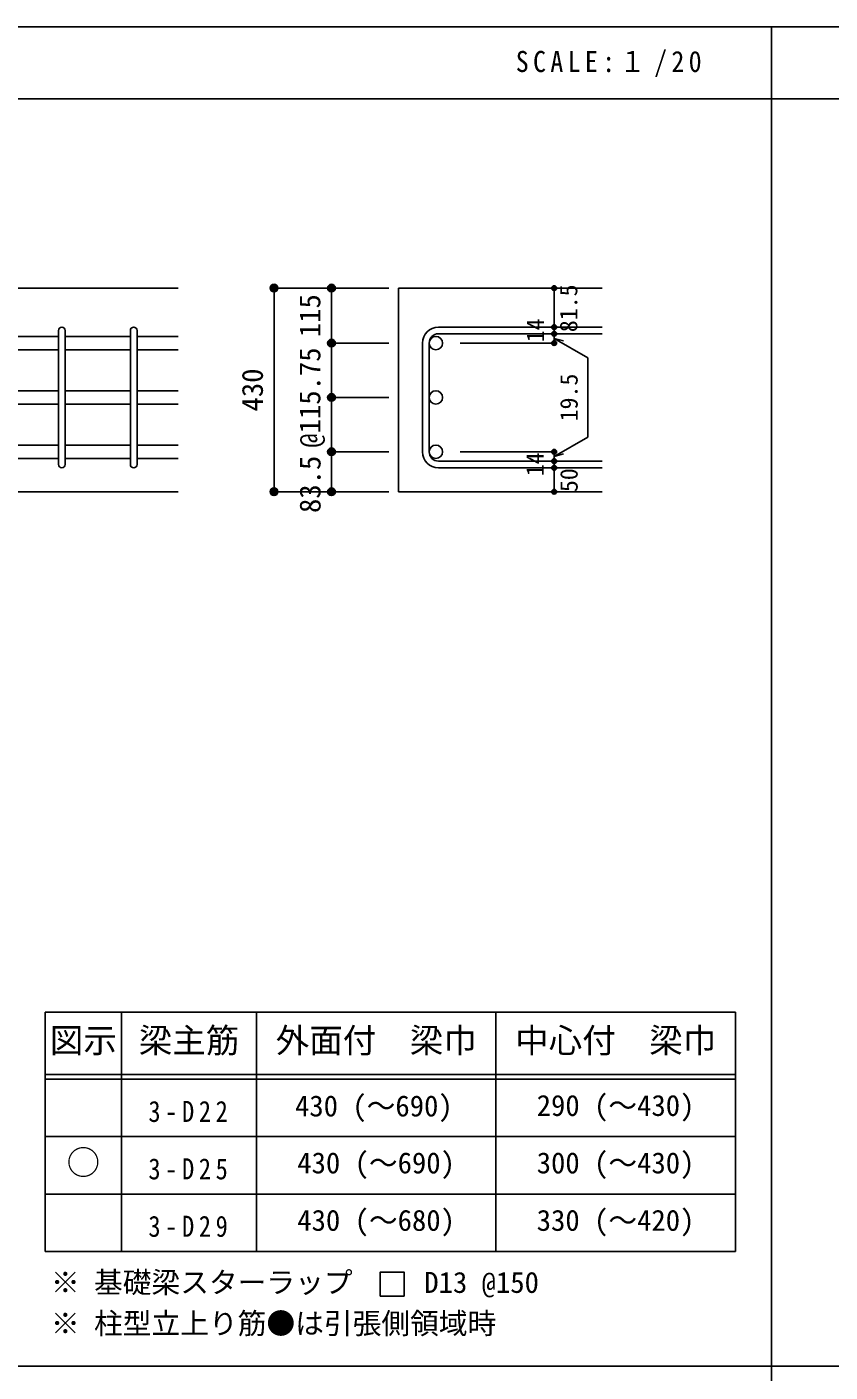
# Model space of a CAD drawing. Units: millimetres at full size, sheet at 1:20. Extents: x -3982 to 3969, y -2797 to 2801.
# Drawn here: x -2305 to -628, y -10 to 2801 of the extents above; entities that cross this region are included whole.
import ezdxf
from ezdxf.enums import TextEntityAlignment as Align

# ---------------------------------------------------------------- set-up
doc = ezdxf.new("R2010")
doc.units = ezdxf.units.MM
doc.header["$LTSCALE"] = 20
doc.header["$PDMODE"] = 32
doc.header["$PDSIZE"] = 10
for name, color, linetype in [('6-1_躯体線', 2, 'Continuous'), ('6-5_梁主筋', 7, 'Continuous'), ('6-6_S.T.P.', 7, 'Continuous'), ('6-7_文字', 7, 'Continuous'), ('6-D_寸法', 4, 'Continuous'), ('6-E_枠', 7, 'Continuous'), ('F-0_枠', 6, 'Continuous')]:
    doc.layers.add(name, color=color, linetype=linetype)
doc.styles.add('ＭＳ ゴシック', font='')
doc.styles.get('ＭＳ ゴシック').set_extended_font_data('MS Gothic')

msp = doc.modelspace()

# ---------------------------------------------------------------- linework, layer by layer
at = {"layer": '6-1_躯体線'}
for p, q in [((-1988.87, 2254.95), (-3338.87, 2254.95)), ((-1103.87, 2254.95), (-1528.87, 2254.95)), ((-1528.87, 2254.95), (-1528.87, 1829.45)), ((-2388.87, 1829.45), (-1988.87, 1829.45)), ((-1103.87, 1829.45), (-1528.87, 1829.45))]:
    msp.add_line(p, q, dxfattribs=at)
at = {"layer": '6-5_梁主筋'}
for p, q in [((-2238.87, 2154.03), (-2374.87, 2154.03)), ((-2088.87, 2154.03), (-2224.87, 2154.03)), ((-1988.87, 2154.03), (-2074.87, 2154.03)), ((-2238.87, 2126.03), (-2374.87, 2126.03)), ((-2088.87, 2126.03), (-2224.87, 2126.03)), ((-1988.87, 2126.03), (-2074.87, 2126.03)), ((-2238.87, 2040.49), (-2374.87, 2040.49)), ((-2088.87, 2040.49), (-2224.87, 2040.49)), ((-1988.87, 2040.49), (-2074.87, 2040.49)), ((-2238.87, 2012.49), (-2374.87, 2012.49)), ((-2088.87, 2012.49), (-2224.87, 2012.49)), ((-1988.87, 2012.49), (-2074.87, 2012.49)), ((-2238.87, 1926.95), (-2374.87, 1926.95)), ((-2088.87, 1926.95), (-2224.87, 1926.95)), ((-1988.87, 1926.95), (-2074.87, 1926.95)), ((-2238.87, 1898.95), (-2374.87, 1898.95)), ((-2088.87, 1898.95), (-2224.87, 1898.95)), ((-1988.87, 1898.95), (-2074.87, 1898.95))]:
    msp.add_line(p, q, dxfattribs=at)
at = {"layer": '6-5_梁主筋', "color": 3}
for centre in [(-1450.87, 2140.03), (-1450.87, 2026.49), (-1450.87, 1912.95)]:
    msp.add_circle(centre, 14, dxfattribs=at)
at = {"layer": '6-6_S.T.P.'}
for p, q in [((-2238.87, 1886.45), (-2238.87, 2166.53)), ((-2224.87, 1886.45), (-2224.87, 2166.53)), ((-2088.87, 1886.45), (-2088.87, 2166.53)), ((-2074.87, 1886.45), (-2074.87, 2166.53)), ((-1103.87, 2173.53), (-1445.37, 2173.53)), ((-1478.87, 2140.03), (-1478.87, 1912.95)), ((-1464.87, 2140.03), (-1464.87, 1912.95)), ((-1103.87, 2159.53), (-1445.37, 2159.53)), ((-1103.87, 1893.45), (-1445.37, 1893.45)), ((-1103.87, 1879.45), (-1445.37, 1879.45))]:
    msp.add_line(p, q, dxfattribs=at)
for centre, radius, start, end in [((-2231.87, 2166.53), 7, 0, 180), ((-2081.87, 2166.53), 7, 0, 180), ((-1445.37, 2140.03), 33.5, 90, 180), ((-1445.37, 2140.03), 19.5, 90, 180), ((-1445.37, 1912.95), 33.5, 180, 270), ((-1445.37, 1912.95), 19.5, 180, 270), ((-2231.87, 1886.45), 7, 180, 0), ((-2081.87, 1886.45), 7, 180, 0)]:
    msp.add_arc(centre, radius, start, end, dxfattribs=at)
at = {"layer": '6-7_文字'}
msp.add_lwpolyline([(-1567.17, 148.73), (-1517.17, 148.73), (-1517.17, 198.73), (-1567.17, 198.73)], close=True, dxfattribs=at)
at = {"layer": '6-D_寸法'}
for p, q in [((-1788.87, 2254.95), (-1668.87, 2254.95)), ((-1788.87, 2254.95), (-1668.87, 2254.95)), ((-1788.87, 1829.45), (-1788.87, 2254.95)), ((-1788.87, 1829.45), (-1788.87, 2254.95)), ((-1668.87, 2254.95), (-1548.87, 2254.95)), ((-1668.87, 2254.95), (-1668.87, 2140.03)), ((-1668.87, 2254.95), (-1548.87, 2254.95)), ((-1203.87, 2159.53), (-1203.87, 2173.53)), ((-1668.87, 2140.03), (-1548.87, 2140.03)), ((-1668.87, 2140.03), (-1668.87, 2026.49)), ((-1203.87, 2140.03), (-1399.95, 2140.03)), ((-1203.87, 2159.53), (-1203.87, 2140.03)), ((-1203.87, 2149.78), (-1184.55, 2144.6)), ((-1203.87, 2149.78), (-1133.81, 2109.33)), ((-1133.81, 2109.33), (-1133.81, 1943.65)), ((-1668.87, 2026.49), (-1548.87, 2026.49)), ((-1668.87, 2026.49), (-1668.87, 1912.95)), ((-1203.87, 1903.2), (-1133.81, 1943.65)), ((-1668.87, 1912.95), (-1548.87, 1912.95)), ((-1668.87, 1912.95), (-1548.87, 1912.95)), ((-1668.87, 1912.95), (-1548.87, 1912.95)), ((-1668.87, 1912.95), (-1548.87, 1912.95)), ((-1203.87, 1912.95), (-1399.95, 1912.95)), ((-1203.87, 1893.45), (-1203.87, 1912.95)), ((-1203.87, 1903.2), (-1184.55, 1908.38)), ((-1203.87, 1879.45), (-1203.87, 1893.45)), ((-1203.87, 1829.45), (-1203.87, 1879.45)), ((-1668.87, 1829.45), (-1548.87, 1829.45))]:
    msp.add_line(p, q, dxfattribs=at)
for points in [[(-1788.87, 2254.95), (-1668.87, 2254.95), (-1548.87, 2254.95)], [(-1203.87, 2254.95), (-1203.87, 2173.53), (-1203.87, 2254.95)], [(-1788.87, 1829.45), (-1668.87, 1829.45), (-1668.87, 1912.95)]]:
    msp.add_lwpolyline(points, dxfattribs=at)
for centre, radius in [((-1788.87, 2254.95), 8), ((-1788.87, 2254.95), 7.2), ((-1788.87, 2254.95), 6.4), ((-1788.87, 2254.95), 5.6), ((-1788.87, 2254.95), 4.8), ((-1788.87, 2254.95), 4), ((-1788.87, 2254.95), 3.2), ((-1788.87, 2254.95), 2.4), ((-1788.87, 2254.95), 1.6), ((-1788.87, 2254.95), 0.8), ((-1668.87, 2254.95), 8), ((-1668.87, 2254.95), 7.2), ((-1668.87, 2254.95), 6.4), ((-1668.87, 2254.95), 5.6), ((-1668.87, 2254.95), 4.8), ((-1668.87, 2254.95), 4), ((-1668.87, 2254.95), 3.2), ((-1668.87, 2254.95), 2.4), ((-1668.87, 2254.95), 1.6), ((-1668.87, 2254.95), 0.8), ((-1203.87, 2254.95), 4), ((-1203.87, 2254.95), 3.6), ((-1203.87, 2254.95), 3.2), ((-1203.87, 2254.95), 2.8), ((-1203.87, 2254.95), 2.4), ((-1203.87, 2254.95), 2), ((-1203.87, 2254.95), 1.6), ((-1203.87, 2254.95), 1.2), ((-1203.87, 2254.95), 0.8), ((-1203.87, 2254.95), 0.4), ((-1203.87, 2173.53), 4), ((-1203.87, 2173.53), 3.6), ((-1203.87, 2173.53), 3.2), ((-1203.87, 2173.53), 2.8), ((-1203.87, 2173.53), 2.4), ((-1203.87, 2173.53), 2), ((-1203.87, 2173.53), 1.6), ((-1203.87, 2173.53), 1.2), ((-1203.87, 2173.53), 0.8), ((-1203.87, 2173.53), 0.4), ((-1668.87, 2140.03), 8), ((-1668.87, 2140.03), 7.2), ((-1668.87, 2140.03), 6.4), ((-1668.87, 2140.03), 5.6), ((-1668.87, 2140.03), 4.8), ((-1668.87, 2140.03), 4), ((-1668.87, 2140.03), 3.2), ((-1668.87, 2140.03), 2.4), ((-1668.87, 2140.03), 1.6), ((-1668.87, 2140.03), 0.8), ((-1203.87, 2159.53), 4), ((-1203.87, 2140.03), 4), ((-1203.87, 2159.53), 3.6), ((-1203.87, 2140.03), 3.6), ((-1203.87, 2159.53), 3.2), ((-1203.87, 2140.03), 3.2), ((-1203.87, 2159.53), 2.8), ((-1203.87, 2140.03), 2.8), ((-1203.87, 2159.53), 2.4), ((-1203.87, 2140.03), 2.4), ((-1203.87, 2159.53), 2), ((-1203.87, 2140.03), 2), ((-1203.87, 2159.53), 1.6), ((-1203.87, 2140.03), 1.6), ((-1203.87, 2159.53), 1.2), ((-1203.87, 2140.03), 1.2), ((-1203.87, 2159.53), 0.8), ((-1203.87, 2140.03), 0.8), ((-1203.87, 2159.53), 0.4), ((-1203.87, 2140.03), 0.4), ((-1668.87, 2026.49), 8), ((-1668.87, 2026.49), 7.2), ((-1668.87, 2026.49), 6.4), ((-1668.87, 2026.49), 5.6), ((-1668.87, 2026.49), 4.8), ((-1668.87, 2026.49), 4), ((-1668.87, 2026.49), 3.2), ((-1668.87, 2026.49), 2.4), ((-1668.87, 2026.49), 1.6), ((-1668.87, 2026.49), 0.8), ((-1668.87, 1912.95), 8), ((-1668.87, 1912.95), 7.2), ((-1668.87, 1912.95), 6.4), ((-1668.87, 1912.95), 5.6), ((-1668.87, 1912.95), 4.8), ((-1668.87, 1912.95), 4), ((-1668.87, 1912.95), 3.2), ((-1668.87, 1912.95), 2.4), ((-1668.87, 1912.95), 1.6), ((-1668.87, 1912.95), 0.8), ((-1203.87, 1912.95), 4), ((-1203.87, 1912.95), 3.6), ((-1203.87, 1912.95), 3.2), ((-1203.87, 1912.95), 2.8), ((-1203.87, 1912.95), 2.4), ((-1203.87, 1912.95), 2), ((-1203.87, 1912.95), 1.6), ((-1203.87, 1912.95), 1.2), ((-1203.87, 1912.95), 0.8), ((-1203.87, 1912.95), 0.4), ((-1203.87, 1893.45), 4), ((-1203.87, 1879.45), 4), ((-1203.87, 1893.45), 3.6), ((-1203.87, 1893.45), 3.2), ((-1203.87, 1893.45), 2.8), ((-1203.87, 1893.45), 2.4), ((-1203.87, 1893.45), 2), ((-1203.87, 1893.45), 1.6), ((-1203.87, 1893.45), 1.2), ((-1203.87, 1893.45), 0.8), ((-1203.87, 1893.45), 0.4), ((-1203.87, 1879.45), 3.6), ((-1203.87, 1879.45), 3.2), ((-1203.87, 1879.45), 2.8), ((-1203.87, 1879.45), 2.4), ((-1203.87, 1879.45), 2), ((-1203.87, 1879.45), 1.6), ((-1203.87, 1879.45), 1.2), ((-1203.87, 1879.45), 0.8), ((-1203.87, 1879.45), 0.4), ((-1788.87, 1829.45), 8), ((-1788.87, 1829.45), 7.2), ((-1788.87, 1829.45), 6.4), ((-1788.87, 1829.45), 5.6), ((-1788.87, 1829.45), 4.8), ((-1788.87, 1829.45), 4), ((-1788.87, 1829.45), 3.2), ((-1788.87, 1829.45), 2.4), ((-1788.87, 1829.45), 1.6), ((-1788.87, 1829.45), 0.8), ((-1668.87, 1829.45), 8), ((-1668.87, 1829.45), 7.2), ((-1668.87, 1829.45), 6.4), ((-1668.87, 1829.45), 5.6), ((-1668.87, 1829.45), 4.8), ((-1668.87, 1829.45), 4), ((-1668.87, 1829.45), 3.2), ((-1668.87, 1829.45), 2.4), ((-1668.87, 1829.45), 1.6), ((-1668.87, 1829.45), 0.8), ((-1203.87, 1829.45), 4), ((-1203.87, 1829.45), 3.6), ((-1203.87, 1829.45), 3.2), ((-1203.87, 1829.45), 2.8), ((-1203.87, 1829.45), 2.4), ((-1203.87, 1829.45), 2), ((-1203.87, 1829.45), 1.6), ((-1203.87, 1829.45), 1.2), ((-1203.87, 1829.45), 0.8), ((-1203.87, 1829.45), 0.4)]:
    msp.add_circle(centre, radius, dxfattribs=at)
at = {"layer": '6-D_寸法', "color": 7}
for p in [(-1788.87, 2254.95), (-1668.87, 2254.95), (-1203.87, 2254.95), (-1203.87, 2173.53), (-1203.87, 2159.53), (-1668.87, 2140.03), (-1203.87, 2140.03), (-1668.87, 2026.49), (-1668.87, 1912.95), (-1203.87, 1912.95), (-1203.87, 1912.95), (-1203.87, 1912.95), (-1203.87, 1893.45), (-1203.87, 1879.45), (-1788.87, 1829.45), (-1668.87, 1829.45), (-1203.87, 1829.45)]:
    msp.add_point(p, dxfattribs=at)
at = {"layer": '6-E_枠', "color": 3}
for p, q in [((-2267.02, 741.85), (-2267.02, 241.85)), ((-2267.02, 741.85), (-825.33, 741.85)), ((-825.33, 741.85), (-825.33, 241.85)), ((-2267.02, 241.85), (-825.33, 241.85))]:
    msp.add_line(p, q, dxfattribs=at)
at = {"layer": '6-E_枠'}
for p, q in [((-2107.02, 741.85), (-2107.02, 241.85)), ((-1825.33, 741.85), (-1825.33, 241.85)), ((-1325.33, 741.85), (-1325.33, 241.85)), ((-2267.02, 611.85), (-825.33, 611.85)), ((-2267.02, 601.85), (-825.33, 601.85)), ((-2267.02, 481.85), (-825.33, 481.85)), ((-2267.02, 361.85), (-825.33, 361.85))]:
    msp.add_line(p, q, dxfattribs=at)
at = {"layer": 'F-0_枠'}
msp.add_line((-3981.92, 2800.77), (3969.4, 2800.77), dxfattribs=at)
at = {"layer": 'F-0_枠', "color": 2}
for p, q in [((-749.76, 2800.77), (-749.76, -2796.83)), ((-3981.92, 2650.77), (2482.4, 2650.77)), ((2482.4, 1.97), (-3981.92, 1.97))]:
    msp.add_line(p, q, dxfattribs=at)

# ---------------------------------------------------------------- texts
at = {"layer": '6-7_文字', "color": 2, "style": 'ＭＳ ゴシック'}
for s, p in [('図示', (-2257.02, 641.85)), ('梁主筋', (-2071.17, 641.85)), ('外面付\u3000梁巾', (-1785.33, 641.85)), ('中心付\u3000梁巾', (-1285.33, 641.85)), ('○', (-2222.02, 386.85))]:
    msp.add_text(s, height=51.32, dxfattribs=at).set_placement(p, align=Align.BOTTOM_LEFT)
at = {"layer": '6-7_文字', "style": 'ＭＳ ゴシック'}
for s, p in [('430 (～690)', (-1745.02, 510.85)), ('290 (～430)', (-1240.33, 511.85)), ('430 (～690)', (-1740.33, 391.85)), ('300 (～430)', (-1240.33, 391.85)), ('430 (～680)', (-1740.33, 271.85)), ('330 (～420)', (-1240.33, 271.85)), ('※ 基礎梁スターラップ     D13 @150', (-2254.64, 142.13)), ('※ 柱型立上り筋●は引張側領域時', (-2254.64, 56.45))]:
    msp.add_text(s, height=43.99, dxfattribs=at).set_placement(p, align=Align.BOTTOM_LEFT)
at = {"layer": '6-7_文字', "color": 2, "insert": (-1283.99, 2695.77), "char_height": 43.99, "attachment_point": 7, "style": 'ＭＳ ゴシック'}
msp.add_mtext('\\T1.34;\\W0.9;SCALE:１/20', dxfattribs=at)
at = {"layer": '6-7_文字', "char_height": 43.99, "attachment_point": 7, "style": 'ＭＳ ゴシック'}
for s, insert in [('\\T1.38;\\W0.85;3-D22', (-2051.17, 511.85)), ('\\T1.38;\\W0.85;3-D25', (-2051.17, 391.85)), ('\\T1.38;\\W0.85;3-D29', (-2051.17, 271.85))]:
    msp.add_mtext(s, dxfattribs=dict(at, insert=insert))
at = {"layer": '6-D_寸法', "style": 'ＭＳ ゴシック'}
for s, height, p in [('81.5', 36.66, (-1144.52, 2162.86)), ('115', 43.99, (-1678.87, 2152.49)), ('14', 36.66, (-1213.87, 2141.6)), ('@115.75', 43.99, (-1678.87, 1921.49)), ('430', 43.99, (-1798.87, 1997.2)), ('19.5', 36.66, (-1143.81, 1976.49)), ('83.5', 43.99, (-1678.46, 1785.03)), ('14', 36.66, (-1214.53, 1861.78)), ('50', 36.66, (-1143.79, 1828.66))]:
    msp.add_text(s, height=height, rotation=90, dxfattribs=at).set_placement(p, align=Align.BOTTOM_LEFT)

doc.saveas('drawing.dxf')
